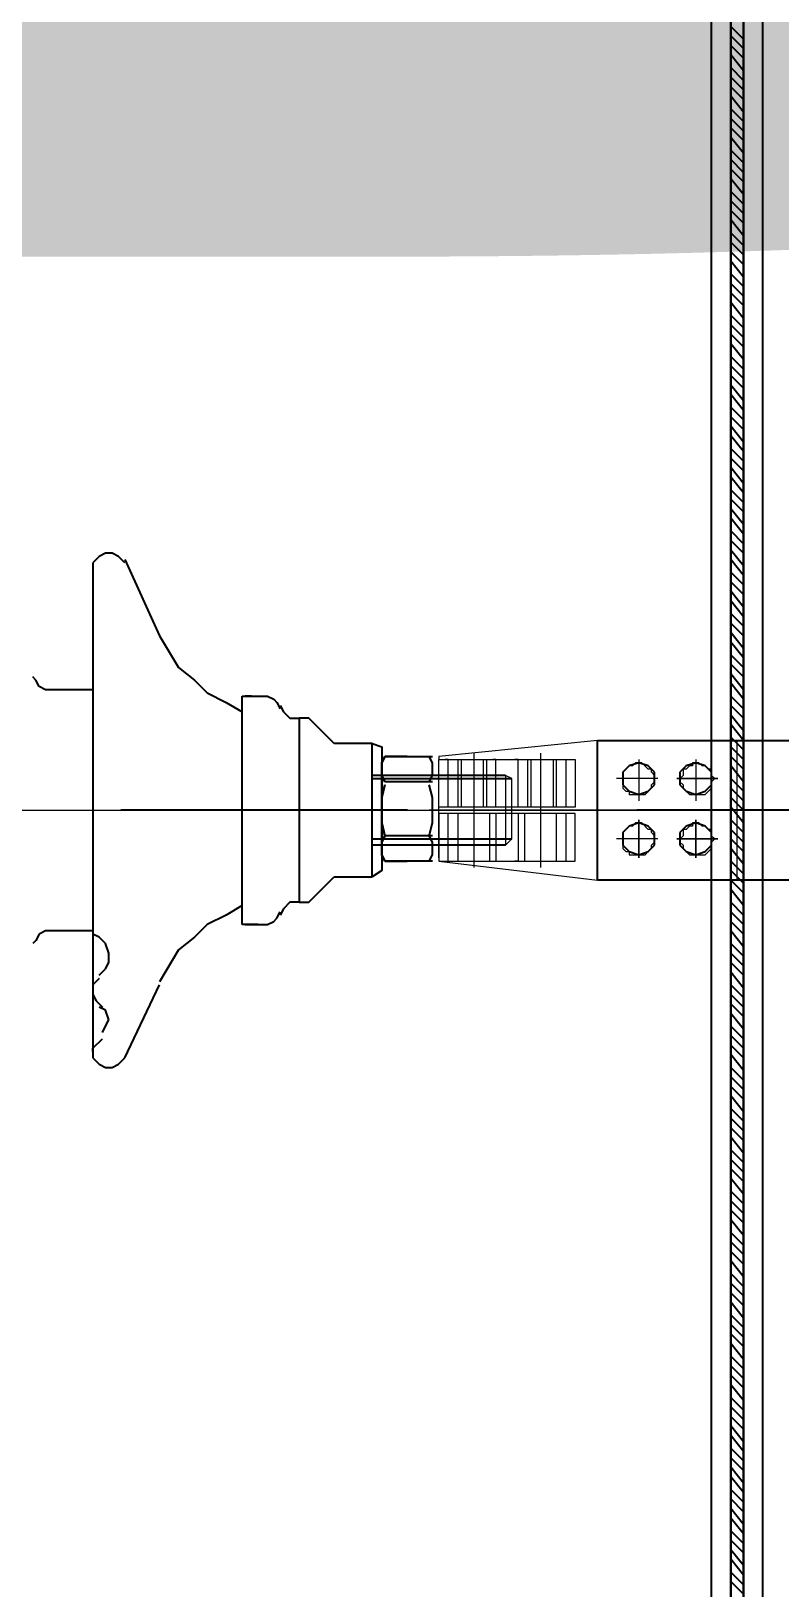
# Model space of a CAD drawing. Header units: metres. Extents: x 530797 to 531186, y 2675944 to 2676144.
# Drawn here: x 531161.314 to 531161.64, y 2676014.339 to 2676015.017 of the extents above; entities that cross this region are included whole.
import ezdxf

# ---------------------------------------------------------------- set-up
doc = ezdxf.new("R2010")
doc.units = ezdxf.units.M
doc.linetypes.add('CENTER', pattern=[2, 1.25, -0.25, 0.25, -0.25])
doc.layers.add('IDT', color=7, linetype='Continuous')
doc.layers.add('MMS Block Numbering', color=7, linetype='Continuous')
doc.styles.add('Adani Regular', font='Adani Regular.ttf')

# ---------------------------------------------------------------- blocks, each defined once
blk = doc.blocks.new('IDT')
at = {"layer": 'IDT', "color": 0, "lineweight": 25}
for p, q in [((14.51492, 11.14164), (14.51492, 12.8277)), ((14.52322, 11.14164), (14.52322, 12.8277)), ((14.52322, 12.8277), (14.52322, 11.14164)), ((14.52875, 11.14164), (14.52875, 12.8277)), ((14.52876, 12.8277), (14.52876, 11.14164)), ((14.53705, 12.8277), (14.53705, 11.14164)), ((14.52322, 12.327), (14.52875, 12.32147)), ((14.52322, 12.32285), (14.52875, 12.31732)), ((14.52322, 12.3187), (14.52875, 12.31178)), ((14.52322, 12.31455), (14.52875, 12.30763)), ((14.52322, 12.30902), (14.52875, 12.30349)), ((14.52322, 12.30487), (14.52875, 12.29934)), ((14.52322, 12.30072), (14.52875, 12.2938)), ((14.52322, 12.29657), (14.52875, 12.28965)), ((14.52322, 12.29104), (14.52875, 12.2855)), ((14.52322, 12.28689), (14.52875, 12.28135)), ((14.52322, 12.28274), (14.52875, 12.27582)), ((14.52322, 12.27859), (14.52875, 12.27167)), ((14.52322, 12.27306), (14.52875, 12.26752)), ((14.52322, 12.26891), (14.52875, 12.26337)), ((14.52322, 12.26476), (14.52875, 12.25784)), ((14.52322, 12.26061), (14.52875, 12.25369)), ((14.52322, 12.25508), (14.52875, 12.24954)), ((14.52322, 12.25093), (14.52875, 12.24539)), ((14.52322, 12.24678), (14.52875, 12.24124)), ((14.52322, 12.24263), (14.52875, 12.23571)), ((14.52322, 12.23709), (14.52875, 12.23156)), ((14.52322, 12.23294), (14.52875, 12.22741)), ((14.52322, 12.2288), (14.52875, 12.22326)), ((14.52322, 12.22465), (14.52875, 12.21773)), ((14.52322, 12.21911), (14.52875, 12.21358)), ((14.52322, 12.21496), (14.52875, 12.20943)), ((14.52322, 12.21081), (14.52875, 12.20528)), ((14.52322, 12.20666), (14.52875, 12.19975)), ((14.52322, 12.20113), (14.52875, 12.1956)), ((14.52322, 12.19698), (14.52875, 12.19145)), ((14.52322, 12.19283), (14.52875, 12.1873)), ((14.52322, 12.18868), (14.52875, 12.18177)), ((14.52322, 12.18315), (14.52875, 12.17762)), ((14.52322, 12.179), (14.52875, 12.17347)), ((14.52322, 12.17485), (14.52875, 12.16932)), ((14.52322, 12.1707), (14.52875, 12.16379)), ((14.52322, 12.16517), (14.52875, 12.15964)), ((14.52322, 12.16102), (14.52875, 12.15549)), ((14.52322, 12.15687), (14.52875, 12.15134)), ((14.52322, 12.15272), (14.52875, 12.14581)), ((14.52322, 12.14719), (14.52875, 12.14166)), ((14.52322, 12.14304), (14.52875, 12.13751)), ((14.52322, 12.13889), (14.52875, 12.13336)), ((14.52322, 12.13474), (14.52875, 12.12783)), ((14.52322, 12.12921), (14.52875, 12.12368)), ((14.52322, 12.12506), (14.52875, 12.11953)), ((14.52322, 12.12091), (14.52875, 12.11538)), ((14.52322, 12.11676), (14.52875, 12.10984)), ((14.52322, 12.11123), (14.52875, 12.10569)), ((14.52322, 12.10708), (14.52875, 12.10155)), ((14.52322, 12.10293), (14.52875, 12.0974)), ((14.52322, 12.09878), (14.52875, 12.09186)), ((14.79847, 12.0974), (14.7957, 12.09601)), ((14.80124, 12.0974), (14.79847, 12.0974)), ((14.804, 12.09601), (14.80124, 12.0974)), ((14.52322, 12.09325), (14.52875, 12.08771)), ((14.79294, 12.09325), (14.77772, 12.06143)), ((14.7957, 12.09601), (14.79294, 12.09325)), ((14.80677, 12.09325), (14.804, 12.09601)), ((14.80677, 12.09048), (14.80677, 12.09325)), ((14.80677, 12.08495), (14.80677, 12.09048)), ((14.80677, 11.98536), (14.80677, 12.09048)), ((14.80677, 12.09048), (14.80677, 12.0891)), ((14.52322, 12.0891), (14.52875, 12.08356)), ((14.52322, 12.08495), (14.52875, 12.07941)), ((14.80677, 12.0891), (14.80262, 12.08495)), ((14.52322, 12.0808), (14.52875, 12.07388)), ((14.80124, 12.07941), (14.79985, 12.07665)), ((14.79985, 12.07665), (14.80124, 12.0725)), ((14.80262, 12.08218), (14.80124, 12.07941)), ((14.52322, 12.07527), (14.52875, 12.06973)), ((14.52322, 12.07112), (14.52875, 12.06558)), ((14.80124, 12.0725), (14.804, 12.07112)), ((14.80538, 12.06835), (14.80262, 12.07112)), ((14.52322, 12.06697), (14.52875, 12.06143)), ((14.52322, 12.06282), (14.52875, 12.0559)), ((14.80677, 12.06558), (14.80538, 12.06835)), ((14.80677, 12.06143), (14.80677, 12.06558)), ((14.52322, 12.05728), (14.52875, 12.05175)), ((14.76942, 12.04622), (14.77772, 12.06005)), ((14.804, 12.05728), (14.80124, 12.05452)), ((14.804, 12.05867), (14.80677, 12.06143)), ((14.52322, 12.05314), (14.52875, 12.0476)), ((14.80124, 12.05452), (14.79985, 12.05175)), ((14.79985, 12.05175), (14.79985, 12.0476)), ((14.52322, 12.04899), (14.52875, 12.04345)), ((14.52322, 12.04484), (14.52875, 12.03792)), ((14.76251, 12.04069), (14.76942, 12.04622)), ((14.79985, 12.0476), (14.80124, 12.04345)), ((14.80124, 12.04345), (14.804, 12.04069)), ((14.83166, 12.04207), (14.83305, 12.04345)), ((14.52322, 12.0393), (14.52875, 12.03377)), ((14.75697, 12.03515), (14.76251, 12.04069)), ((14.804, 12.04069), (14.80677, 12.0393)), ((14.80677, 12.03792), (14.82475, 12.03792)), ((14.82475, 12.03792), (14.82752, 12.03792)), ((14.82752, 12.03792), (14.83028, 12.0393)), ((14.83028, 12.0393), (14.83166, 12.04207)), ((14.52322, 12.03515), (14.52875, 12.02962)), ((14.52322, 12.031), (14.52875, 12.02547)), ((14.72378, 12.02824), (14.72516, 12.031)), ((14.72655, 12.03239), (14.72516, 12.02962)), ((14.72793, 12.03377), (14.72655, 12.03239)), ((14.73069, 12.03515), (14.72793, 12.03377)), ((14.73208, 12.03515), (14.73069, 12.03515)), ((14.73346, 12.03515), (14.73208, 12.03515)), ((14.74038, 12.03515), (14.73346, 12.03515)), ((14.73484, 12.03515), (14.74176, 12.03515)), ((14.74176, 12.03515), (14.74176, 11.93557)), ((14.74176, 12.02686), (14.74868, 12.031)), ((14.74868, 12.031), (14.75697, 12.03515)), ((14.52322, 12.02686), (14.52875, 12.01994)), ((14.71271, 12.02547), (14.70165, 12.01441)), ((14.71686, 12.02547), (14.71271, 12.02547)), ((14.71686, 11.94525), (14.71686, 12.02547)), ((14.71686, 12.02547), (14.71825, 12.02547)), ((14.71686, 11.98536), (14.71686, 12.02547)), ((14.71825, 12.02547), (14.72101, 12.02547)), ((14.72101, 12.02547), (14.72378, 12.02824)), ((14.43193, 12.01579), (14.58685, 12.01579)), ((14.52322, 12.02132), (14.52875, 12.01579)), ((14.52322, 12.01717), (14.52875, 12.01164)), ((14.58685, 12.01579), (14.58685, 11.95493)), ((14.52322, 12.01302), (14.52875, 12.00749)), ((14.52322, 12.00887), (14.52875, 12.00196)), ((14.6809, 12.01164), (14.68505, 12.01441)), ((14.6809, 11.98536), (14.6809, 12.01164)), ((14.70165, 12.01441), (14.68505, 12.01441)), ((14.68505, 12.01441), (14.68505, 11.98536)), ((14.52322, 12.00334), (14.52875, 11.99781)), ((14.53982, 12.00334), (14.53705, 12.00058)), ((14.54397, 12.00472), (14.53982, 12.00334)), ((14.54812, 12.00334), (14.54397, 12.00472)), ((14.55089, 12.00058), (14.54812, 12.00334)), ((14.56472, 12.00334), (14.56195, 12.00058)), ((14.56887, 12.00472), (14.56472, 12.00334)), ((14.57302, 12.00334), (14.56887, 12.00472)), ((14.57578, 12.00058), (14.57302, 12.00334)), ((14.65877, 12.00749), (14.67952, 12.00749)), ((14.66015, 12.00749), (14.65877, 12.00472)), ((14.65877, 12.00472), (14.65877, 11.99919)), ((14.67952, 12.00749), (14.66984, 12.00749)), ((14.6809, 12.00472), (14.67952, 12.00749)), ((14.67952, 12.00749), (14.6809, 12.00472)), ((14.67952, 12.00749), (14.67952, 12.00749)), ((14.6809, 11.99919), (14.6809, 12.00472)), ((14.6809, 12.00472), (14.6809, 11.99919)), ((14.6809, 11.99919), (14.6809, 12.00196)), ((14.6809, 12.00196), (14.6809, 11.96738)), ((14.52322, 11.99919), (14.52875, 11.99366)), ((14.52322, 11.99504), (14.52875, 11.98951)), ((14.53705, 12.00058), (14.53705, 11.99504)), ((14.53705, 11.99504), (14.53982, 11.99228)), ((14.54812, 11.99228), (14.55089, 11.99504)), ((14.55089, 11.99504), (14.55089, 12.00058)), ((14.56195, 12.00058), (14.56195, 11.99504)), ((14.56195, 11.99504), (14.56472, 11.99228)), ((14.57302, 11.99228), (14.57578, 11.99504)), ((14.57578, 11.99504), (14.57578, 12.00058)), ((14.68505, 11.99781), (14.62419, 11.99781)), ((14.62696, 12.00058), (14.68505, 12.00058)), ((14.65877, 11.99919), (14.66015, 11.99643)), ((14.65877, 11.99643), (14.66984, 11.99643)), ((14.66015, 11.99643), (14.65877, 11.99089)), ((14.66984, 11.99643), (14.67952, 11.99643)), ((14.67952, 11.99643), (14.6809, 11.99919)), ((14.6809, 11.99919), (14.67952, 11.99643)), ((14.67952, 11.99643), (14.6809, 11.99089)), ((14.6809, 11.99089), (14.67952, 11.99643)), ((14.52322, 11.99089), (14.52875, 11.98398)), ((14.53982, 11.99228), (14.54397, 11.99089)), ((14.54397, 11.99089), (14.54812, 11.99228)), ((14.56472, 11.99228), (14.56887, 11.99089)), ((14.56887, 11.99089), (14.57302, 11.99228)), ((14.65877, 11.99089), (14.65877, 11.97983)), ((14.6809, 11.99089), (14.6809, 11.97983)), ((14.6809, 11.97983), (14.6809, 11.99089)), ((14.52322, 11.98536), (14.52875, 11.97983)), ((14.52322, 11.98121), (14.52875, 11.97568)), ((14.6809, 11.9577), (14.6809, 11.98536)), ((14.68505, 11.98536), (14.68505, 11.95631)), ((14.71686, 11.94525), (14.71686, 11.98536)), ((14.80677, 11.87886), (14.80677, 11.98536)), ((14.52322, 11.97706), (14.52875, 11.97153)), ((14.53982, 11.97706), (14.53705, 11.9743)), ((14.54397, 11.97844), (14.53982, 11.97706)), ((14.54812, 11.97706), (14.54397, 11.97844)), ((14.55089, 11.9743), (14.54812, 11.97706)), ((14.56472, 11.97706), (14.56195, 11.9743)), ((14.56887, 11.97844), (14.56472, 11.97706)), ((14.57302, 11.97706), (14.56887, 11.97844)), ((14.57578, 11.9743), (14.57302, 11.97706)), ((14.65877, 11.97983), (14.66015, 11.9743)), ((14.6809, 11.97983), (14.67952, 11.9743)), ((14.67952, 11.9743), (14.6809, 11.97983)), ((14.52322, 11.97291), (14.52875, 11.966)), ((14.53705, 11.9743), (14.53705, 11.96876)), ((14.53705, 11.96876), (14.53982, 11.966)), ((14.54812, 11.966), (14.55089, 11.96876)), ((14.55089, 11.96876), (14.55089, 11.9743)), ((14.56195, 11.9743), (14.56195, 11.96876)), ((14.56195, 11.96876), (14.56472, 11.966)), ((14.57302, 11.966), (14.57578, 11.96876)), ((14.57578, 11.96876), (14.57578, 11.9743)), ((14.68505, 11.97153), (14.62419, 11.97153)), ((14.62696, 11.97015), (14.68505, 11.97015)), ((14.65877, 11.97291), (14.66984, 11.97291)), ((14.66015, 11.97291), (14.65877, 11.97015)), ((14.65877, 11.97015), (14.65877, 11.96461)), ((14.66984, 11.97291), (14.67952, 11.97291)), ((14.67952, 11.97291), (14.6809, 11.97015)), ((14.6809, 11.97015), (14.67952, 11.97291)), ((14.6809, 11.96461), (14.6809, 11.97153)), ((14.6809, 11.97015), (14.6809, 11.96461)), ((14.6809, 11.96461), (14.6809, 11.97015)), ((14.52322, 11.96738), (14.52875, 11.96185)), ((14.52322, 11.96323), (14.52875, 11.9577)), ((14.53982, 11.966), (14.54397, 11.96461)), ((14.54397, 11.96461), (14.54812, 11.966)), ((14.56472, 11.966), (14.56887, 11.96461)), ((14.56887, 11.96461), (14.57302, 11.966)), ((14.65877, 11.96461), (14.66015, 11.96185)), ((14.67952, 11.96185), (14.65877, 11.96185)), ((14.66984, 11.96185), (14.67952, 11.96185)), ((14.6809, 11.96461), (14.67952, 11.96185)), ((14.67952, 11.96185), (14.6809, 11.96461)), ((14.58685, 11.95493), (14.43193, 11.95493)), ((14.52322, 11.95908), (14.52875, 11.95355)), ((14.52322, 11.95493), (14.52875, 11.94802)), ((14.68505, 11.95631), (14.6809, 11.9577)), ((14.68505, 11.95631), (14.70165, 11.95631)), ((14.70165, 11.95631), (14.71271, 11.94525)), ((14.52322, 11.95078), (14.52875, 11.94387)), ((14.52322, 11.94525), (14.52875, 11.93972)), ((14.52322, 11.9411), (14.52875, 11.93557)), ((14.71271, 11.94525), (14.71686, 11.94525)), ((14.71825, 11.94525), (14.71686, 11.94525)), ((14.72101, 11.94525), (14.71825, 11.94525)), ((14.72378, 11.94248), (14.72101, 11.94525)), ((14.72516, 11.93972), (14.72378, 11.94248)), ((14.72655, 11.93833), (14.72516, 11.9411)), ((14.74868, 11.93833), (14.74176, 11.94248)), ((14.52322, 11.93695), (14.52875, 11.93003)), ((14.72793, 11.93695), (14.72655, 11.93833)), ((14.73069, 11.93557), (14.72793, 11.93695)), ((14.73208, 11.93557), (14.73069, 11.93557)), ((14.73346, 11.93557), (14.73208, 11.93557)), ((14.74038, 11.93557), (14.73346, 11.93557)), ((14.74176, 11.93557), (14.73484, 11.93557)), ((14.73761, 11.93557), (14.74038, 11.93557)), ((14.75697, 11.93418), (14.74868, 11.93833)), ((14.76251, 11.92865), (14.75697, 11.93418)), ((14.52322, 11.9328), (14.52875, 11.92589)), ((14.52322, 11.92727), (14.52875, 11.92174)), ((14.76942, 11.92312), (14.76251, 11.92865)), ((14.80677, 11.9328), (14.82475, 11.9328)), ((14.82475, 11.9328), (14.82752, 11.9328)), ((14.82752, 11.9328), (14.83028, 11.93142)), ((14.83028, 11.93142), (14.83166, 11.92865)), ((14.83166, 11.92865), (14.83305, 11.92727)), ((14.52322, 11.92312), (14.52875, 11.91759)), ((14.77772, 11.90929), (14.76942, 11.92312)), ((14.52322, 11.91897), (14.52875, 11.91205)), ((14.52322, 11.91482), (14.52875, 11.9079)), ((14.52322, 11.90929), (14.52875, 11.90375)), ((14.79294, 11.87609), (14.77772, 11.90929)), ((14.52322, 11.90514), (14.52875, 11.89961)), ((14.52322, 11.90099), (14.52875, 11.89407)), ((14.52322, 11.89684), (14.52875, 11.88992)), ((14.52322, 11.89131), (14.52875, 11.88577)), ((14.52322, 11.88716), (14.52875, 11.88162)), ((14.52322, 11.88301), (14.52875, 11.87609)), ((14.80677, 11.87747), (14.80677, 11.88024)), ((14.52322, 11.87886), (14.52875, 11.87194)), ((14.52322, 11.87333), (14.52875, 11.86779)), ((14.79294, 11.87747), (14.7957, 11.87471)), ((14.7957, 11.87471), (14.79847, 11.87333)), ((14.79847, 11.87333), (14.80124, 11.87333)), ((14.80124, 11.87333), (14.804, 11.87471)), ((14.804, 11.87471), (14.80677, 11.87747)), ((14.52322, 11.86918), (14.52875, 11.86364)), ((14.52322, 11.86503), (14.52875, 11.85811)), ((14.52322, 11.86088), (14.52875, 11.85396)), ((14.52322, 11.85534), (14.52875, 11.84981)), ((14.52322, 11.8512), (14.52875, 11.84566)), ((14.52322, 11.84705), (14.52875, 11.84013)), ((14.52322, 11.8429), (14.52875, 11.83598)), ((14.52322, 11.83736), (14.52875, 11.83183)), ((14.52322, 11.83321), (14.52875, 11.82768)), ((14.52322, 11.82906), (14.52875, 11.82215)), ((14.52322, 11.82492), (14.52875, 11.818)), ((14.52322, 11.81938), (14.52875, 11.81385)), ((14.52322, 11.81523), (14.52875, 11.8097)), ((14.52322, 11.81108), (14.52875, 11.80417)), ((14.52322, 11.80693), (14.52875, 11.80002)), ((14.52322, 11.8014), (14.52875, 11.79587)), ((14.52322, 11.79725), (14.52875, 11.79172)), ((14.52322, 11.7931), (14.52875, 11.78757)), ((14.52322, 11.78895), (14.52875, 11.78204)), ((14.52322, 11.78342), (14.52875, 11.77789)), ((14.52322, 11.77927), (14.52875, 11.77374)), ((14.52322, 11.77512), (14.52875, 11.76959)), ((14.52322, 11.77097), (14.52875, 11.76406)), ((14.52322, 11.76544), (14.52875, 11.75991)), ((14.52322, 11.76129), (14.52875, 11.75576)), ((14.52322, 11.75714), (14.52875, 11.75161)), ((14.52322, 11.75299), (14.52875, 11.74608)), ((14.52322, 11.74746), (14.52875, 11.74193)), ((14.52322, 11.74331), (14.52875, 11.73778)), ((14.52322, 11.73916), (14.52875, 11.73363)), ((14.52322, 11.73501), (14.52875, 11.72809)), ((14.52322, 11.72948), (14.52875, 11.72395)), ((14.52322, 11.72533), (14.52875, 11.7198)), ((14.52322, 11.72118), (14.52875, 11.71565)), ((14.52322, 11.71703), (14.52875, 11.71011)), ((14.52322, 11.7115), (14.52875, 11.70596)), ((14.52322, 11.70735), (14.52875, 11.70181)), ((14.52322, 11.7032), (14.52875, 11.69767)), ((14.52322, 11.69905), (14.52875, 11.69213)), ((14.52322, 11.69352), (14.52875, 11.68798)), ((14.52322, 11.68937), (14.52875, 11.68383)), ((14.52322, 11.68522), (14.52875, 11.67968)), ((14.52322, 11.68107), (14.52875, 11.67415)), ((14.52322, 11.67554), (14.52875, 11.67)), ((14.52322, 11.67139), (14.52875, 11.66585)), ((14.52322, 11.66724), (14.52875, 11.6617)), ((14.52322, 11.66309), (14.52875, 11.65617)), ((14.52322, 11.65755), (14.52875, 11.65202)), ((14.52322, 11.6534), (14.52875, 11.64787)), ((14.52322, 11.64926), (14.52875, 11.64372))]:
    blk.add_line(p, q, dxfattribs=at)
at = {"layer": 'IDT', "color": 0, "lineweight": 15}
for p, q in [((14.58685, 12.01579), (14.52599, 12.01579)), ((14.52599, 12.01579), (14.52599, 11.95493)), ((14.656, 12.00749), (14.58685, 12.01579)), ((14.58685, 11.95493), (14.58685, 12.01579)), ((14.53844, 12.00334), (14.53705, 12.00196)), ((14.53705, 12.00196), (14.53705, 11.99919)), ((14.53982, 12.00472), (14.53844, 12.00334)), ((14.54674, 12.00472), (14.53982, 12.00472)), ((14.54812, 12.00334), (14.54674, 12.00472)), ((14.5495, 12.00196), (14.54812, 12.00334)), ((14.5495, 12.00058), (14.5495, 12.00196)), ((14.56472, 12.00334), (14.56333, 12.00196)), ((14.56333, 12.00196), (14.56333, 12.00058)), ((14.5661, 12.00472), (14.56472, 12.00334)), ((14.57302, 12.00472), (14.5661, 12.00472)), ((14.57302, 12.00334), (14.57302, 12.00472)), ((14.5744, 12.00334), (14.57302, 12.00334)), ((14.57578, 12.00196), (14.5744, 12.00334)), ((14.57578, 11.99504), (14.57578, 12.00196)), ((14.59791, 12.00749), (14.59653, 12.00749)), ((14.59653, 12.00749), (14.59653, 12.00611)), ((14.59653, 12.00611), (14.59653, 11.98674)), ((14.656, 12.00749), (14.59791, 12.00749)), ((14.60068, 12.00611), (14.60068, 12.00749)), ((14.60068, 11.98674), (14.60068, 12.00611)), ((14.60483, 11.98674), (14.60483, 12.00749)), ((14.61866, 11.98674), (14.61866, 12.00749)), ((14.62143, 12.00611), (14.62143, 12.00749)), ((14.62143, 12.00749), (14.62281, 12.00749)), ((14.62143, 11.98674), (14.62143, 12.00611)), ((14.63111, 12.00749), (14.62972, 12.00749)), ((14.63111, 11.98674), (14.63111, 12.00749)), ((14.63387, 11.98674), (14.63387, 12.00749)), ((14.64771, 11.98674), (14.64771, 12.00749)), ((14.65186, 12.00749), (14.65186, 12.00611)), ((14.65186, 12.00611), (14.65186, 11.98674)), ((14.656, 12.00611), (14.656, 12.00749)), ((14.656, 11.98674), (14.656, 12.00611)), ((14.53705, 11.99919), (14.53567, 11.99781)), ((14.53567, 11.99781), (14.53705, 11.99643)), ((14.53705, 11.99643), (14.53705, 11.99366)), ((14.55089, 11.99919), (14.5495, 12.00058)), ((14.5495, 11.99643), (14.55089, 11.99781)), ((14.5495, 11.99366), (14.5495, 11.99643)), ((14.55089, 11.99781), (14.55089, 11.99919)), ((14.56333, 12.00058), (14.56195, 11.99919)), ((14.56195, 11.99919), (14.56195, 11.99643)), ((14.56195, 11.99643), (14.56333, 11.99504)), ((14.56333, 11.99504), (14.56333, 11.99366)), ((14.57302, 11.99228), (14.57578, 11.99504)), ((14.53705, 11.99366), (14.53844, 11.99366)), ((14.53844, 11.99366), (14.53982, 11.99228)), ((14.53982, 11.99228), (14.5412, 11.99228)), ((14.5412, 11.99228), (14.54259, 11.99089)), ((14.54259, 11.99089), (14.54397, 11.99089)), ((14.54397, 11.99089), (14.54535, 11.99089)), ((14.54535, 11.99089), (14.54535, 11.99228)), ((14.54535, 11.99228), (14.54674, 11.99228)), ((14.54674, 11.99228), (14.54812, 11.99366)), ((14.54812, 11.99366), (14.5495, 11.99366)), ((14.56333, 11.99366), (14.56472, 11.99366)), ((14.56472, 11.99366), (14.56748, 11.99089)), ((14.56748, 11.99089), (14.56887, 11.99089)), ((14.56887, 11.99089), (14.57025, 11.99089)), ((14.57025, 11.99089), (14.57163, 11.99228)), ((14.57163, 11.99228), (14.57302, 11.99228)), ((14.59653, 11.98674), (14.656, 11.98674)), ((14.59653, 11.96323), (14.59653, 11.98398)), ((14.59653, 11.98398), (14.656, 11.98398)), ((14.60068, 11.96323), (14.60068, 11.98398)), ((14.60483, 11.96323), (14.60483, 11.98398)), ((14.60621, 11.96323), (14.60621, 11.98398)), ((14.61589, 11.96323), (14.61589, 11.98398)), ((14.61728, 11.96323), (14.61728, 11.98398)), ((14.62143, 11.98398), (14.62143, 11.96323)), ((14.63111, 11.98398), (14.63111, 11.96323)), ((14.63526, 11.96323), (14.63526, 11.98398)), ((14.63664, 11.96323), (14.63664, 11.98398)), ((14.64632, 11.96323), (14.64632, 11.98398)), ((14.64771, 11.96323), (14.64771, 11.98398)), ((14.65186, 11.98674), (14.656, 11.98674)), ((14.65186, 11.98398), (14.65186, 11.96323)), ((14.656, 11.98398), (14.656, 11.96323)), ((14.53982, 11.97844), (14.53705, 11.97568)), ((14.53705, 11.97568), (14.53705, 11.97291)), ((14.54674, 11.97844), (14.53982, 11.97844)), ((14.5495, 11.97568), (14.54674, 11.97844)), ((14.5495, 11.9743), (14.5495, 11.97568)), ((14.5661, 11.97844), (14.56333, 11.97568)), ((14.56333, 11.97568), (14.56333, 11.9743)), ((14.57302, 11.97844), (14.5661, 11.97844)), ((14.57302, 11.97706), (14.57302, 11.97844)), ((14.5744, 11.97706), (14.57302, 11.97706)), ((14.57578, 11.97568), (14.5744, 11.97706)), ((14.57578, 11.96876), (14.57578, 11.97568)), ((14.53705, 11.97291), (14.53567, 11.97153)), ((14.53567, 11.97153), (14.53705, 11.97015)), ((14.53705, 11.97015), (14.53705, 11.96738)), ((14.55089, 11.97291), (14.5495, 11.9743)), ((14.5495, 11.97015), (14.55089, 11.97153)), ((14.5495, 11.96738), (14.5495, 11.97015)), ((14.55089, 11.97153), (14.55089, 11.97291)), ((14.56333, 11.9743), (14.56195, 11.97291)), ((14.56195, 11.97291), (14.56195, 11.97015)), ((14.56195, 11.97015), (14.56333, 11.96876)), ((14.56333, 11.96876), (14.56333, 11.96738)), ((14.57302, 11.966), (14.57578, 11.96876)), ((14.53705, 11.96738), (14.53844, 11.96738)), ((14.53844, 11.96738), (14.53982, 11.966)), ((14.53982, 11.966), (14.5412, 11.966)), ((14.5412, 11.966), (14.54259, 11.96461)), ((14.54259, 11.96461), (14.54397, 11.96461)), ((14.54397, 11.96461), (14.54535, 11.96461)), ((14.54535, 11.96461), (14.54535, 11.966)), ((14.54535, 11.966), (14.54674, 11.966)), ((14.54674, 11.966), (14.54812, 11.96738)), ((14.54812, 11.96738), (14.5495, 11.96738)), ((14.56333, 11.96738), (14.56472, 11.96738)), ((14.56472, 11.96738), (14.56748, 11.96461)), ((14.56748, 11.96461), (14.56887, 11.96461)), ((14.56887, 11.96461), (14.57025, 11.96461)), ((14.57025, 11.96461), (14.57163, 11.966)), ((14.57163, 11.966), (14.57302, 11.966)), ((14.58685, 11.95493), (14.656, 11.96185)), ((14.59791, 11.96323), (14.59653, 11.96323)), ((14.656, 11.96323), (14.59791, 11.96323)), ((14.62143, 11.96323), (14.62281, 11.96323)), ((14.63111, 11.96323), (14.62972, 11.96323)), ((14.63111, 11.96323), (14.63249, 11.96323)), ((14.656, 11.96323), (14.65186, 11.96323)), ((14.65186, 11.96323), (14.65324, 11.96323)), ((14.656, 11.96185), (14.656, 11.96323)), ((14.52599, 11.95493), (14.58685, 11.95493))]:
    blk.add_line(p, q, dxfattribs=at)
at = {"layer": 'IDT', "color": 0, "lineweight": 5}
for p, q in [((14.61174, 11.96046), (14.61174, 12.01026)), ((14.64079, 11.96046), (14.64079, 12.01026)), ((14.54397, 12.00611), (14.54397, 11.98951)), ((14.56887, 12.00611), (14.56887, 11.98951)), ((14.55227, 11.99781), (14.53429, 11.99781)), ((14.56057, 11.99781), (14.57855, 11.99781)), ((14.52461, 11.98536), (14.66015, 11.98536)), ((14.54397, 11.96323), (14.54397, 11.98121)), ((14.56887, 11.96323), (14.56887, 11.98121)), ((14.55227, 11.97153), (14.53429, 11.97153)), ((14.56057, 11.97153), (14.57855, 11.97153))]:
    blk.add_line(p, q, dxfattribs=at)
at = {"layer": 'IDT', "color": 0, "lineweight": 13}
for p, q in [((14.54397, 11.98951), (14.54397, 12.00611)), ((14.56887, 11.98951), (14.56887, 12.00611)), ((14.65877, 12.00749), (14.66984, 12.00749)), ((14.53429, 11.99781), (14.55227, 11.99781)), ((14.56057, 11.99781), (14.57717, 11.99781)), ((15.2065, 11.98536), (13.84548, 11.98536)), ((14.52599, 11.98536), (13.9589, 11.98536)), ((14.54397, 11.96323), (14.54397, 11.97983)), ((14.56887, 11.96323), (14.56887, 11.97983)), ((14.53429, 11.97153), (14.55227, 11.97153)), ((14.56057, 11.97153), (14.57717, 11.97153)), ((14.66984, 11.96185), (14.65877, 11.96185))]:
    blk.add_line(p, q, dxfattribs=at)
at = {"layer": 'IDT', "color": 0, "lineweight": 0}
for p, q in [((14.656, 12.00611), (14.656, 11.96461)), ((14.62696, 12.00058), (14.62419, 11.99781)), ((14.62419, 11.99781), (14.62419, 11.97153)), ((14.62696, 11.97015), (14.62696, 12.00058)), ((14.62419, 11.97153), (14.62696, 11.97015))]:
    blk.add_line(p, q, dxfattribs=at)
at = {"layer": 'IDT', "color": 8, "linetype": 'CENTER', "ltscale": 0.1}
blk.add_line((12.54466, 11.98536), (27.16418, 11.98536), dxfattribs=at)

msp = doc.modelspace()

# ---------------------------------------------------------------- block references
at = {"layer": 'IDT', "color": 8, "rotation": 180}
msp.add_blockref('IDT', (531176.14728, 2676026.66297), dxfattribs=at)

# ---------------------------------------------------------------- texts
at = {"layer": 'MMS Block Numbering', "insert": (531171.23052, 2676024.86692), "char_height": 7.5, "attachment_point": 5, "style": 'Adani Regular'}
msp.add_mtext_dynamic_manual_height_columns('A16c-\\PBL-06', width=41.5353798, gutter_width=1, heights=[0], dxfattribs=at)

doc.saveas('drawing.dxf')
